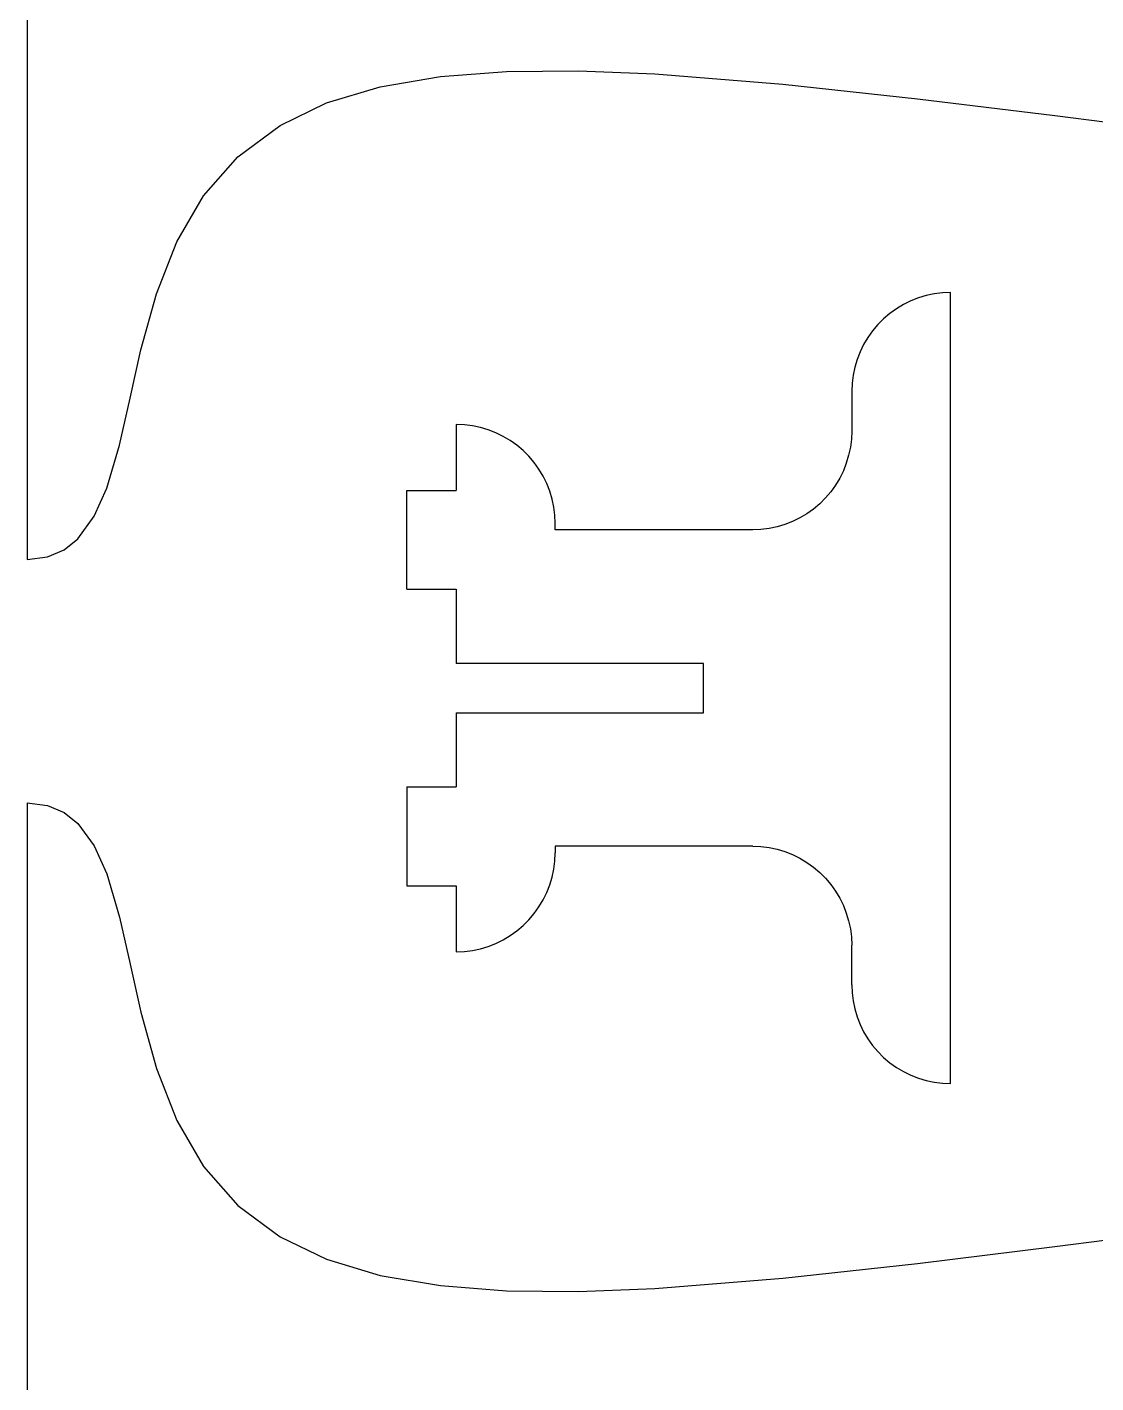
# Model space of a CAD drawing. Header units: millimetres. Extents: x -3928 to -434, y -548 to 1409.
# Drawn here: x -1656.5 to -1548.4, y 655.3 to 792.4 of the extents above; entities that cross this region are included whole.
import ezdxf

# ---------------------------------------------------------------- set-up
doc = ezdxf.new("R2010")
doc.units = ezdxf.units.MM
doc.header["$MEASUREMENT"] = 0
doc.layers.add('layer 1', color=7, linetype='Continuous')

msp = doc.modelspace()

# ---------------------------------------------------------------- linework, layer by layer
at = {"layer": 'layer 1', "color": 1, "lineweight": 25}
for points in [[(-1656.4705, 838.5706), (-1656.4705, 838.5706), (-1656.4705, 738.5708), (-1656.4705, 738.5708)], [(-1563.0689, 685.5523), (-1563.0689, 685.5523), (-1563.0689, 765.552), (-1563.0689, 765.552)], [(-1573.0687, 755.5521), (-1573.0687, 755.5521), (-1573.0687, 751.552), (-1573.0687, 751.552)], [(-1613.0688, 752.2187), (-1613.0688, 752.2187), (-1613.0688, 745.5519), (-1613.0688, 745.5519)], [(-1618.0687, 735.5521), (-1618.0687, 735.5521), (-1618.0687, 745.5519), (-1618.0687, 745.5519)], [(-1618.0687, 745.5519), (-1618.0687, 745.5519), (-1613.0688, 745.5519), (-1613.0688, 745.5519)], [(-1603.0686, 741.5521), (-1603.0686, 741.5521), (-1603.0686, 742.2189), (-1603.0686, 742.2189)], [(-1583.0685, 741.5521), (-1583.0685, 741.5521), (-1603.0686, 741.5521), (-1603.0686, 741.5521)], [(-1618.0687, 735.5521), (-1618.0687, 735.5521), (-1613.0688, 735.5521), (-1613.0688, 735.5521)], [(-1613.0688, 735.5521), (-1613.0688, 735.5521), (-1613.0688, 728.052), (-1613.0688, 728.052)], [(-1588.0688, 728.052), (-1588.0688, 728.052), (-1613.0688, 728.052), (-1613.0688, 728.052)], [(-1588.0688, 723.0521), (-1588.0688, 723.0521), (-1588.0688, 728.052), (-1588.0688, 728.052)], [(-1613.0688, 723.0521), (-1613.0688, 723.0521), (-1613.0688, 715.5522), (-1613.0688, 715.5522)], [(-1613.0688, 723.0521), (-1613.0688, 723.0521), (-1588.0688, 723.0521), (-1588.0688, 723.0521)], [(-1618.0687, 715.5522), (-1618.0687, 715.5522), (-1618.0687, 705.5523), (-1618.0687, 705.5523)], [(-1618.0687, 715.5522), (-1618.0687, 715.5522), (-1613.0688, 715.5522), (-1613.0688, 715.5522)], [(-1656.4705, 713.9439), (-1656.4705, 713.9439), (-1656.4705, 613.9438), (-1656.4705, 613.9438)], [(-1583.0685, 709.5521), (-1583.0685, 709.5521), (-1603.0686, 709.5521), (-1603.0686, 709.5521)], [(-1603.0686, 709.5521), (-1603.0686, 709.5521), (-1603.0686, 708.8854), (-1603.0686, 708.8854)], [(-1618.0687, 705.5523), (-1618.0687, 705.5523), (-1613.0688, 705.5523), (-1613.0688, 705.5523)], [(-1613.0688, 705.5523), (-1613.0688, 705.5523), (-1613.0688, 698.8855), (-1613.0688, 698.8855)], [(-1573.0687, 695.5521), (-1573.0687, 695.5521), (-1573.0687, 699.5523), (-1573.0687, 699.5523)]]:
    msp.add_open_spline(points, degree=3, dxfattribs=at)
for points, knots in [([(-1656.4705, 738.5708), (-1656.4705, 738.5708), (-1654.4237, 738.8255), (-1654.4237, 738.8255), (-1654.4237, 738.8255), (-1654.4237, 738.8255), (-1652.7283, 739.5427), (-1652.7283, 739.5427), (-1652.7283, 739.5427), (-1652.7283, 739.5427), (-1651.3291, 740.655), (-1651.3291, 740.655), (-1651.3291, 740.655), (-1651.3291, 740.655), (-1649.675, 742.929), (-1649.675, 742.929), (-1649.675, 742.929), (-1649.675, 742.929), (-1648.4194, 745.7646), (-1648.4194, 745.7646), (-1648.4194, 745.7646), (-1648.4194, 745.7646), (-1647.1364, 750.1373), (-1647.1364, 750.1373), (-1647.1364, 750.1373), (-1647.1364, 750.1373), (-1646.0572, 754.8871), (-1646.0572, 754.8871), (-1646.0572, 754.8871), (-1646.0572, 754.8871), (-1644.9643, 759.7466), (-1644.9643, 759.7466), (-1644.9643, 759.7466), (-1644.9643, 759.7466), (-1643.3945, 765.427), (-1643.3945, 765.427), (-1643.3945, 765.427), (-1643.3945, 765.427), (-1641.3325, 770.6887), (-1641.3325, 770.6887), (-1641.3325, 770.6887), (-1641.3325, 770.6887), (-1638.6203, 775.3468), (-1638.6203, 775.3468), (-1638.6203, 775.3468), (-1638.6203, 775.3468), (-1635.1578, 779.2887), (-1635.1578, 779.2887), (-1635.1578, 779.2887), (-1635.1578, 779.2887), (-1630.892, 782.4644), (-1630.892, 782.4644), (-1630.892, 782.4644), (-1630.892, 782.4644), (-1626.1726, 784.7346), (-1626.1726, 784.7346), (-1626.1726, 784.7346), (-1626.1726, 784.7346), (-1620.7539, 786.3637), (-1620.7539, 786.3637), (-1620.7539, 786.3637), (-1620.7539, 786.3637), (-1614.6692, 787.4023), (-1614.6692, 787.4023), (-1614.6692, 787.4023), (-1614.6692, 787.4023), (-1607.9682, 787.9163), (-1607.9682, 787.9163), (-1607.9682, 787.9163), (-1607.9682, 787.9163), (-1600.7122, 787.9801), (-1600.7122, 787.9801), (-1600.7122, 787.9801), (-1600.7122, 787.9801), (-1592.973, 787.6736), (-1592.973, 787.6736), (-1592.973, 787.6736), (-1592.973, 787.6736), (-1580.0289, 786.6311), (-1580.0289, 786.6311), (-1580.0289, 786.6311), (-1580.0289, 786.6311), (-1566.4254, 785.148), (-1566.4254, 785.148), (-1566.4254, 785.148), (-1566.4254, 785.148), (-1552.5196, 783.4505), (-1552.5196, 783.4505), (-1552.5196, 783.4505), (-1552.5196, 783.4505), (-1541.9236, 782.1071), (-1541.9236, 782.1071), (-1541.9236, 782.1071), (-1541.9236, 782.1071), (-1531.5279, 780.7637), (-1531.5279, 780.7637), (-1531.5279, 780.7637), (-1531.5279, 780.7637), (-1521.4917, 779.4256), (-1521.4917, 779.4256), (-1521.4917, 779.4256), (-1521.4917, 779.4256), (-1511.9689, 778.0692), (-1511.9689, 778.0692), (-1511.9689, 778.0692), (-1511.9689, 778.0692), (-1503.1028, 776.6461), (-1503.1028, 776.6461), (-1503.1028, 776.6461), (-1503.1028, 776.6461), (-1495.1594, 775.1175), (-1495.1594, 775.1175), (-1495.1594, 775.1175), (-1495.1594, 775.1175), (-1488.078, 773.3818), (-1488.078, 773.3818), (-1488.078, 773.3818), (-1488.078, 773.3818), (-1481.9383, 771.3579), (-1481.9383, 771.3579), (-1481.9383, 771.3579), (-1481.9383, 771.3579), (-1476.7884, 768.9693), (-1476.7884, 768.9693), (-1476.7884, 768.9693), (-1476.7884, 768.9693), (-1472.9725, 766.431), (-1472.9725, 766.431), (-1472.9725, 766.431), (-1472.9725, 766.431), (-1469.9488, 763.5189), (-1469.9488, 763.5189), (-1469.9488, 763.5189), (-1469.9488, 763.5189), (-1467.6437, 760.238), (-1467.6437, 760.238), (-1467.6437, 760.238), (-1467.6437, 760.238), (-1465.9307, 756.633), (-1465.9307, 756.633), (-1465.9307, 756.633), (-1465.9307, 756.633), (-1464.6197, 752.799), (-1464.6197, 752.799), (-1464.6197, 752.799), (-1464.6197, 752.799), (-1463.6471, 749.54), (-1463.6471, 749.54), (-1463.6471, 749.54), (-1463.6471, 749.54), (-1462.5743, 746.3583), (-1462.5743, 746.3583), (-1462.5743, 746.3583), (-1462.5743, 746.3583), (-1461.1537, 743.4257), (-1461.1537, 743.4257), (-1461.1537, 743.4257), (-1461.1537, 743.4257), (-1459.6812, 741.5186), (-1459.6812, 741.5186), (-1459.6812, 741.5186), (-1459.6812, 741.5186), (-1457.6947, 739.984), (-1457.6947, 739.984), (-1457.6947, 739.984), (-1457.6947, 739.984), (-1456.001, 739.2312), (-1456.001, 739.2312), (-1456.001, 739.2312), (-1456.001, 739.2312), (-1453.9468, 738.744), (-1453.9468, 738.744), (-1453.9468, 738.744), (-1453.9468, 738.744), (-1451.4706, 738.5708), (-1451.4706, 738.5708)], [0, 0, 0, 0, 0.02222222, 0.02222222, 0.02222222, 0.02222222, 0.04444444, 0.04444444, 0.04444444, 0.04444444, 0.06666667, 0.06666667, 0.06666667, 0.06666667, 0.08888889, 0.08888889, 0.08888889, 0.08888889, 0.11111111, 0.11111111, 0.11111111, 0.11111111, 0.13333333, 0.13333333, 0.13333333, 0.13333333, 0.15555556, 0.15555556, 0.15555556, 0.15555556, 0.17777778, 0.17777778, 0.17777778, 0.17777778, 0.2, 0.2, 0.2, 0.2, 0.22222222, 0.22222222, 0.22222222, 0.22222222, 0.24444444, 0.24444444, 0.24444444, 0.24444444, 0.26666667, 0.26666667, 0.26666667, 0.26666667, 0.28888889, 0.28888889, 0.28888889, 0.28888889, 0.31111111, 0.31111111, 0.31111111, 0.31111111, 0.33333333, 0.33333333, 0.33333333, 0.33333333, 0.35555556, 0.35555556, 0.35555556, 0.35555556, 0.37777778, 0.37777778, 0.37777778, 0.37777778, 0.4, 0.4, 0.4, 0.4, 0.42222222, 0.42222222, 0.42222222, 0.42222222, 0.44444444, 0.44444444, 0.44444444, 0.44444444, 0.46666667, 0.46666667, 0.46666667, 0.46666667, 0.48888889, 0.48888889, 0.48888889, 0.48888889, 0.51111111, 0.51111111, 0.51111111, 0.51111111, 0.53333333, 0.53333333, 0.53333333, 0.53333333, 0.55555556, 0.55555556, 0.55555556, 0.55555556, 0.57777778, 0.57777778, 0.57777778, 0.57777778, 0.6, 0.6, 0.6, 0.6, 0.62222222, 0.62222222, 0.62222222, 0.62222222, 0.64444444, 0.64444444, 0.64444444, 0.64444444, 0.66666667, 0.66666667, 0.66666667, 0.66666667, 0.68888889, 0.68888889, 0.68888889, 0.68888889, 0.71111111, 0.71111111, 0.71111111, 0.71111111, 0.73333333, 0.73333333, 0.73333333, 0.73333333, 0.75555556, 0.75555556, 0.75555556, 0.75555556, 0.77777778, 0.77777778, 0.77777778, 0.77777778, 0.8, 0.8, 0.8, 0.8, 0.82222222, 0.82222222, 0.82222222, 0.82222222, 0.84444444, 0.84444444, 0.84444444, 0.84444444, 0.86666667, 0.86666667, 0.86666667, 0.86666667, 0.88888889, 0.88888889, 0.88888889, 0.88888889, 0.91111111, 0.91111111, 0.91111111, 0.91111111, 0.93333333, 0.93333333, 0.93333333, 0.93333333, 0.95555556, 0.95555556, 0.95555556, 0.95555556, 1, 1, 1, 1]), ([(-1563.0689, 765.552), (-1563.0689, 765.552), (-1563.8944, 765.5181), (-1563.8944, 765.5181), (-1563.8944, 765.5181), (-1563.8944, 765.5181), (-1564.7146, 765.4158), (-1564.7146, 765.4158), (-1564.7146, 765.4158), (-1564.7146, 765.4158), (-1565.5235, 765.2461), (-1565.5235, 765.2461), (-1565.5235, 765.2461), (-1565.5235, 765.2461), (-1566.3158, 765.0104), (-1566.3158, 765.0104), (-1566.3158, 765.0104), (-1566.3158, 765.0104), (-1567.0856, 764.7099), (-1567.0856, 764.7099), (-1567.0856, 764.7099), (-1567.0856, 764.7099), (-1567.8282, 764.3469), (-1567.8282, 764.3469), (-1567.8282, 764.3469), (-1567.8282, 764.3469), (-1568.5383, 763.9239), (-1568.5383, 763.9239), (-1568.5383, 763.9239), (-1568.5383, 763.9239), (-1569.2107, 763.4434), (-1569.2107, 763.4434), (-1569.2107, 763.4434), (-1569.2107, 763.4434), (-1569.8415, 762.9093), (-1569.8415, 762.9093), (-1569.8415, 762.9093), (-1569.8415, 762.9093), (-1570.426, 762.3247), (-1570.426, 762.3247), (-1570.426, 762.3247), (-1570.426, 762.3247), (-1570.9601, 761.6943), (-1570.9601, 761.6943), (-1570.9601, 761.6943), (-1570.9601, 761.6943), (-1571.4403, 761.0216), (-1571.4403, 761.0216), (-1571.4403, 761.0216), (-1571.4403, 761.0216), (-1571.8636, 760.3114), (-1571.8636, 760.3114), (-1571.8636, 760.3114), (-1571.8636, 760.3114), (-1572.2263, 759.5692), (-1572.2263, 759.5692), (-1572.2263, 759.5692), (-1572.2263, 759.5692), (-1572.5268, 758.7991), (-1572.5268, 758.7991), (-1572.5268, 758.7991), (-1572.5268, 758.7991), (-1572.7628, 758.0071), (-1572.7628, 758.0071), (-1572.7628, 758.0071), (-1572.7628, 758.0071), (-1572.9322, 757.1982), (-1572.9322, 757.1982), (-1572.9322, 757.1982), (-1572.9322, 757.1982), (-1573.0345, 756.378), (-1573.0345, 756.378), (-1573.0345, 756.378), (-1573.0345, 756.378), (-1573.0687, 755.5521), (-1573.0687, 755.5521)], [0, 0, 0, 0, 0.05, 0.05, 0.05, 0.05, 0.1, 0.1, 0.1, 0.1, 0.15, 0.15, 0.15, 0.15, 0.2, 0.2, 0.2, 0.2, 0.25, 0.25, 0.25, 0.25, 0.3, 0.3, 0.3, 0.3, 0.35, 0.35, 0.35, 0.35, 0.4, 0.4, 0.4, 0.4, 0.45, 0.45, 0.45, 0.45, 0.5, 0.5, 0.5, 0.5, 0.55, 0.55, 0.55, 0.55, 0.6, 0.6, 0.6, 0.6, 0.65, 0.65, 0.65, 0.65, 0.7, 0.7, 0.7, 0.7, 0.75, 0.75, 0.75, 0.75, 0.8, 0.8, 0.8, 0.8, 0.85, 0.85, 0.85, 0.85, 0.9, 0.9, 0.9, 0.9, 1, 1, 1, 1]), ([(-1603.0686, 742.2189), (-1603.0686, 742.2189), (-1603.1028, 743.0444), (-1603.1028, 743.0444), (-1603.1028, 743.0444), (-1603.1028, 743.0444), (-1603.2051, 743.8646), (-1603.2051, 743.8646), (-1603.2051, 743.8646), (-1603.2051, 743.8646), (-1603.3748, 744.6735), (-1603.3748, 744.6735), (-1603.3748, 744.6735), (-1603.3748, 744.6735), (-1603.6104, 745.4659), (-1603.6104, 745.4659), (-1603.6104, 745.4659), (-1603.6104, 745.4659), (-1603.911, 746.2356), (-1603.911, 746.2356), (-1603.911, 746.2356), (-1603.911, 746.2356), (-1604.274, 746.9782), (-1604.274, 746.9782), (-1604.274, 746.9782), (-1604.274, 746.9782), (-1604.697, 747.6884), (-1604.697, 747.6884), (-1604.697, 747.6884), (-1604.697, 747.6884), (-1605.1775, 748.3607), (-1605.1775, 748.3607), (-1605.1775, 748.3607), (-1605.1775, 748.3607), (-1605.7116, 748.9915), (-1605.7116, 748.9915), (-1605.7116, 748.9915), (-1605.7116, 748.9915), (-1606.2958, 749.5761), (-1606.2958, 749.5761), (-1606.2958, 749.5761), (-1606.2958, 749.5761), (-1606.9265, 750.1102), (-1606.9265, 750.1102), (-1606.9265, 750.1102), (-1606.9265, 750.1102), (-1607.5993, 750.5903), (-1607.5993, 750.5903), (-1607.5993, 750.5903), (-1607.5993, 750.5903), (-1608.3091, 751.0136), (-1608.3091, 751.0136), (-1608.3091, 751.0136), (-1608.3091, 751.0136), (-1609.0517, 751.3766), (-1609.0517, 751.3766), (-1609.0517, 751.3766), (-1609.0517, 751.3766), (-1609.8218, 751.6769), (-1609.8218, 751.6769), (-1609.8218, 751.6769), (-1609.8218, 751.6769), (-1610.6138, 751.9129), (-1610.6138, 751.9129), (-1610.6138, 751.9129), (-1610.6138, 751.9129), (-1611.4227, 752.0822), (-1611.4227, 752.0822), (-1611.4227, 752.0822), (-1611.4227, 752.0822), (-1612.2429, 752.1845), (-1612.2429, 752.1845), (-1612.2429, 752.1845), (-1612.2429, 752.1845), (-1613.0688, 752.2187), (-1613.0688, 752.2187)], [0, 0, 0, 0, 0.05, 0.05, 0.05, 0.05, 0.1, 0.1, 0.1, 0.1, 0.15, 0.15, 0.15, 0.15, 0.2, 0.2, 0.2, 0.2, 0.25, 0.25, 0.25, 0.25, 0.3, 0.3, 0.3, 0.3, 0.35, 0.35, 0.35, 0.35, 0.4, 0.4, 0.4, 0.4, 0.45, 0.45, 0.45, 0.45, 0.5, 0.5, 0.5, 0.5, 0.55, 0.55, 0.55, 0.55, 0.6, 0.6, 0.6, 0.6, 0.65, 0.65, 0.65, 0.65, 0.7, 0.7, 0.7, 0.7, 0.75, 0.75, 0.75, 0.75, 0.8, 0.8, 0.8, 0.8, 0.85, 0.85, 0.85, 0.85, 0.9, 0.9, 0.9, 0.9, 1, 1, 1, 1]), ([(-1573.0687, 751.552), (-1573.0687, 751.552), (-1573.1029, 750.7261), (-1573.1029, 750.7261), (-1573.1029, 750.7261), (-1573.1029, 750.7261), (-1573.2052, 749.9063), (-1573.2052, 749.9063), (-1573.2052, 749.9063), (-1573.2052, 749.9063), (-1573.3746, 749.0973), (-1573.3746, 749.0973), (-1573.3746, 749.0973), (-1573.3746, 749.0973), (-1573.6106, 748.305), (-1573.6106, 748.305), (-1573.6106, 748.305), (-1573.6106, 748.305), (-1573.9108, 747.5352), (-1573.9108, 747.5352), (-1573.9108, 747.5352), (-1573.9108, 747.5352), (-1574.2738, 746.7926), (-1574.2738, 746.7926), (-1574.2738, 746.7926), (-1574.2738, 746.7926), (-1574.6971, 746.0825), (-1574.6971, 746.0825), (-1574.6971, 746.0825), (-1574.6971, 746.0825), (-1575.1773, 745.4101), (-1575.1773, 745.4101), (-1575.1773, 745.4101), (-1575.1773, 745.4101), (-1575.7114, 744.7793), (-1575.7114, 744.7793), (-1575.7114, 744.7793), (-1575.7114, 744.7793), (-1576.2959, 744.1948), (-1576.2959, 744.1948), (-1576.2959, 744.1948), (-1576.2959, 744.1948), (-1576.9267, 743.6607), (-1576.9267, 743.6607), (-1576.9267, 743.6607), (-1576.9267, 743.6607), (-1577.5991, 743.1806), (-1577.5991, 743.1806), (-1577.5991, 743.1806), (-1577.5991, 743.1806), (-1578.3092, 742.7572), (-1578.3092, 742.7572), (-1578.3092, 742.7572), (-1578.3092, 742.7572), (-1579.0518, 742.3942), (-1579.0518, 742.3942), (-1579.0518, 742.3942), (-1579.0518, 742.3942), (-1579.8216, 742.094), (-1579.8216, 742.094), (-1579.8216, 742.094), (-1579.8216, 742.094), (-1580.6139, 741.858), (-1580.6139, 741.858), (-1580.6139, 741.858), (-1580.6139, 741.858), (-1581.4228, 741.6887), (-1581.4228, 741.6887), (-1581.4228, 741.6887), (-1581.4228, 741.6887), (-1582.243, 741.5864), (-1582.243, 741.5864), (-1582.243, 741.5864), (-1582.243, 741.5864), (-1583.0685, 741.5521), (-1583.0685, 741.5521)], [0, 0, 0, 0, 0.05, 0.05, 0.05, 0.05, 0.1, 0.1, 0.1, 0.1, 0.15, 0.15, 0.15, 0.15, 0.2, 0.2, 0.2, 0.2, 0.25, 0.25, 0.25, 0.25, 0.3, 0.3, 0.3, 0.3, 0.35, 0.35, 0.35, 0.35, 0.4, 0.4, 0.4, 0.4, 0.45, 0.45, 0.45, 0.45, 0.5, 0.5, 0.5, 0.5, 0.55, 0.55, 0.55, 0.55, 0.6, 0.6, 0.6, 0.6, 0.65, 0.65, 0.65, 0.65, 0.7, 0.7, 0.7, 0.7, 0.75, 0.75, 0.75, 0.75, 0.8, 0.8, 0.8, 0.8, 0.85, 0.85, 0.85, 0.85, 0.9, 0.9, 0.9, 0.9, 1, 1, 1, 1]), ([(-1656.4705, 713.9439), (-1656.4705, 713.9439), (-1654.4237, 713.6889), (-1654.4237, 713.6889), (-1654.4237, 713.6889), (-1654.4237, 713.6889), (-1652.7283, 712.9717), (-1652.7283, 712.9717), (-1652.7283, 712.9717), (-1652.7283, 712.9717), (-1651.3291, 711.8597), (-1651.3291, 711.8597), (-1651.3291, 711.8597), (-1651.3291, 711.8597), (-1649.675, 709.5853), (-1649.675, 709.5853), (-1649.675, 709.5853), (-1649.675, 709.5853), (-1648.4194, 706.7497), (-1648.4194, 706.7497), (-1648.4194, 706.7497), (-1648.4194, 706.7497), (-1647.1364, 702.377), (-1647.1364, 702.377), (-1647.1364, 702.377), (-1647.1364, 702.377), (-1646.0572, 697.6272), (-1646.0572, 697.6272), (-1646.0572, 697.6272), (-1646.0572, 697.6272), (-1644.9643, 692.7681), (-1644.9643, 692.7681), (-1644.9643, 692.7681), (-1644.9643, 692.7681), (-1643.3945, 687.0877), (-1643.3945, 687.0877), (-1643.3945, 687.0877), (-1643.3945, 687.0877), (-1641.3325, 681.8256), (-1641.3325, 681.8256), (-1641.3325, 681.8256), (-1641.3325, 681.8256), (-1638.6203, 677.1679), (-1638.6203, 677.1679), (-1638.6203, 677.1679), (-1638.6203, 677.1679), (-1635.1578, 673.226), (-1635.1578, 673.226), (-1635.1578, 673.226), (-1635.1578, 673.226), (-1630.892, 670.0502), (-1630.892, 670.0502), (-1630.892, 670.0502), (-1630.892, 670.0502), (-1626.1726, 667.7801), (-1626.1726, 667.7801), (-1626.1726, 667.7801), (-1626.1726, 667.7801), (-1620.7539, 666.1506), (-1620.7539, 666.1506), (-1620.7539, 666.1506), (-1620.7539, 666.1506), (-1614.6692, 665.1121), (-1614.6692, 665.1121), (-1614.6692, 665.1121), (-1614.6692, 665.1121), (-1607.9682, 664.5984), (-1607.9682, 664.5984), (-1607.9682, 664.5984), (-1607.9682, 664.5984), (-1600.7122, 664.5342), (-1600.7122, 664.5342), (-1600.7122, 664.5342), (-1600.7122, 664.5342), (-1592.973, 664.8411), (-1592.973, 664.8411), (-1592.973, 664.8411), (-1592.973, 664.8411), (-1580.0289, 665.8832), (-1580.0289, 665.8832), (-1580.0289, 665.8832), (-1580.0289, 665.8832), (-1566.4254, 667.3663), (-1566.4254, 667.3663), (-1566.4254, 667.3663), (-1566.4254, 667.3663), (-1552.5196, 669.0639), (-1552.5196, 669.0639), (-1552.5196, 669.0639), (-1552.5196, 669.0639), (-1541.9236, 670.4073), (-1541.9236, 670.4073), (-1541.9236, 670.4073), (-1541.9236, 670.4073), (-1531.5279, 671.7506), (-1531.5279, 671.7506), (-1531.5279, 671.7506), (-1531.5279, 671.7506), (-1521.4917, 673.0891), (-1521.4917, 673.0891), (-1521.4917, 673.0891), (-1521.4917, 673.0891), (-1511.9689, 674.4455), (-1511.9689, 674.4455), (-1511.9689, 674.4455), (-1511.9689, 674.4455), (-1503.1028, 675.8686), (-1503.1028, 675.8686), (-1503.1028, 675.8686), (-1503.1028, 675.8686), (-1495.1594, 677.3968), (-1495.1594, 677.3968), (-1495.1594, 677.3968), (-1495.1594, 677.3968), (-1488.078, 679.1325), (-1488.078, 679.1325), (-1488.078, 679.1325), (-1488.078, 679.1325), (-1481.9383, 681.1568), (-1481.9383, 681.1568), (-1481.9383, 681.1568), (-1481.9383, 681.1568), (-1476.7884, 683.5454), (-1476.7884, 683.5454), (-1476.7884, 683.5454), (-1476.7884, 683.5454), (-1472.9725, 686.0833), (-1472.9725, 686.0833), (-1472.9725, 686.0833), (-1472.9725, 686.0833), (-1469.9488, 688.9958), (-1469.9488, 688.9958), (-1469.9488, 688.9958), (-1469.9488, 688.9958), (-1467.6437, 692.2767), (-1467.6437, 692.2767), (-1467.6437, 692.2767), (-1467.6437, 692.2767), (-1465.9307, 695.8813), (-1465.9307, 695.8813), (-1465.9307, 695.8813), (-1465.9307, 695.8813), (-1464.6197, 699.7153), (-1464.6197, 699.7153), (-1464.6197, 699.7153), (-1464.6197, 699.7153), (-1463.6471, 702.9746), (-1463.6471, 702.9746), (-1463.6471, 702.9746), (-1463.6471, 702.9746), (-1462.5743, 706.156), (-1462.5743, 706.156), (-1462.5743, 706.156), (-1462.5743, 706.156), (-1461.1537, 709.0886), (-1461.1537, 709.0886), (-1461.1537, 709.0886), (-1461.1537, 709.0886), (-1459.6812, 710.9961), (-1459.6812, 710.9961), (-1459.6812, 710.9961), (-1459.6812, 710.9961), (-1457.6947, 712.5307), (-1457.6947, 712.5307), (-1457.6947, 712.5307), (-1457.6947, 712.5307), (-1456.001, 713.2835), (-1456.001, 713.2835), (-1456.001, 713.2835), (-1456.001, 713.2835), (-1453.9468, 713.7704), (-1453.9468, 713.7704), (-1453.9468, 713.7704), (-1453.9468, 713.7704), (-1451.4706, 713.9439), (-1451.4706, 713.9439)], [0, 0, 0, 0, 0.02222222, 0.02222222, 0.02222222, 0.02222222, 0.04444444, 0.04444444, 0.04444444, 0.04444444, 0.06666667, 0.06666667, 0.06666667, 0.06666667, 0.08888889, 0.08888889, 0.08888889, 0.08888889, 0.11111111, 0.11111111, 0.11111111, 0.11111111, 0.13333333, 0.13333333, 0.13333333, 0.13333333, 0.15555556, 0.15555556, 0.15555556, 0.15555556, 0.17777778, 0.17777778, 0.17777778, 0.17777778, 0.2, 0.2, 0.2, 0.2, 0.22222222, 0.22222222, 0.22222222, 0.22222222, 0.24444444, 0.24444444, 0.24444444, 0.24444444, 0.26666667, 0.26666667, 0.26666667, 0.26666667, 0.28888889, 0.28888889, 0.28888889, 0.28888889, 0.31111111, 0.31111111, 0.31111111, 0.31111111, 0.33333333, 0.33333333, 0.33333333, 0.33333333, 0.35555556, 0.35555556, 0.35555556, 0.35555556, 0.37777778, 0.37777778, 0.37777778, 0.37777778, 0.4, 0.4, 0.4, 0.4, 0.42222222, 0.42222222, 0.42222222, 0.42222222, 0.44444444, 0.44444444, 0.44444444, 0.44444444, 0.46666667, 0.46666667, 0.46666667, 0.46666667, 0.48888889, 0.48888889, 0.48888889, 0.48888889, 0.51111111, 0.51111111, 0.51111111, 0.51111111, 0.53333333, 0.53333333, 0.53333333, 0.53333333, 0.55555556, 0.55555556, 0.55555556, 0.55555556, 0.57777778, 0.57777778, 0.57777778, 0.57777778, 0.6, 0.6, 0.6, 0.6, 0.62222222, 0.62222222, 0.62222222, 0.62222222, 0.64444444, 0.64444444, 0.64444444, 0.64444444, 0.66666667, 0.66666667, 0.66666667, 0.66666667, 0.68888889, 0.68888889, 0.68888889, 0.68888889, 0.71111111, 0.71111111, 0.71111111, 0.71111111, 0.73333333, 0.73333333, 0.73333333, 0.73333333, 0.75555556, 0.75555556, 0.75555556, 0.75555556, 0.77777778, 0.77777778, 0.77777778, 0.77777778, 0.8, 0.8, 0.8, 0.8, 0.82222222, 0.82222222, 0.82222222, 0.82222222, 0.84444444, 0.84444444, 0.84444444, 0.84444444, 0.86666667, 0.86666667, 0.86666667, 0.86666667, 0.88888889, 0.88888889, 0.88888889, 0.88888889, 0.91111111, 0.91111111, 0.91111111, 0.91111111, 0.93333333, 0.93333333, 0.93333333, 0.93333333, 0.95555556, 0.95555556, 0.95555556, 0.95555556, 1, 1, 1, 1]), ([(-1583.0685, 709.5521), (-1583.0685, 709.5521), (-1582.243, 709.5179), (-1582.243, 709.5179), (-1582.243, 709.5179), (-1582.243, 709.5179), (-1581.4228, 709.4159), (-1581.4228, 709.4159), (-1581.4228, 709.4159), (-1581.4228, 709.4159), (-1580.6139, 709.2463), (-1580.6139, 709.2463), (-1580.6139, 709.2463), (-1580.6139, 709.2463), (-1579.8216, 709.0102), (-1579.8216, 709.0102), (-1579.8216, 709.0102), (-1579.8216, 709.0102), (-1579.0518, 708.71), (-1579.0518, 708.71), (-1579.0518, 708.71), (-1579.0518, 708.71), (-1578.3092, 708.347), (-1578.3092, 708.347), (-1578.3092, 708.347), (-1578.3092, 708.347), (-1577.5991, 707.9237), (-1577.5991, 707.9237), (-1577.5991, 707.9237), (-1577.5991, 707.9237), (-1576.9267, 707.4436), (-1576.9267, 707.4436), (-1576.9267, 707.4436), (-1576.9267, 707.4436), (-1576.2959, 706.9095), (-1576.2959, 706.9095), (-1576.2959, 706.9095), (-1576.2959, 706.9095), (-1575.7114, 706.3249), (-1575.7114, 706.3249), (-1575.7114, 706.3249), (-1575.7114, 706.3249), (-1575.1773, 705.6945), (-1575.1773, 705.6945), (-1575.1773, 705.6945), (-1575.1773, 705.6945), (-1574.6971, 705.0217), (-1574.6971, 705.0217), (-1574.6971, 705.0217), (-1574.6971, 705.0217), (-1574.2738, 704.3116), (-1574.2738, 704.3116), (-1574.2738, 704.3116), (-1574.2738, 704.3116), (-1573.9108, 703.569), (-1573.9108, 703.569), (-1573.9108, 703.569), (-1573.9108, 703.569), (-1573.6106, 702.7992), (-1573.6106, 702.7992), (-1573.6106, 702.7992), (-1573.6106, 702.7992), (-1573.3746, 702.0069), (-1573.3746, 702.0069), (-1573.3746, 702.0069), (-1573.3746, 702.0069), (-1573.2052, 701.198), (-1573.2052, 701.198), (-1573.2052, 701.198), (-1573.2052, 701.198), (-1573.1029, 700.3781), (-1573.1029, 700.3781), (-1573.1029, 700.3781), (-1573.1029, 700.3781), (-1573.0687, 699.5523), (-1573.0687, 699.5523)], [0, 0, 0, 0, 0.05, 0.05, 0.05, 0.05, 0.1, 0.1, 0.1, 0.1, 0.15, 0.15, 0.15, 0.15, 0.2, 0.2, 0.2, 0.2, 0.25, 0.25, 0.25, 0.25, 0.3, 0.3, 0.3, 0.3, 0.35, 0.35, 0.35, 0.35, 0.4, 0.4, 0.4, 0.4, 0.45, 0.45, 0.45, 0.45, 0.5, 0.5, 0.5, 0.5, 0.55, 0.55, 0.55, 0.55, 0.6, 0.6, 0.6, 0.6, 0.65, 0.65, 0.65, 0.65, 0.7, 0.7, 0.7, 0.7, 0.75, 0.75, 0.75, 0.75, 0.8, 0.8, 0.8, 0.8, 0.85, 0.85, 0.85, 0.85, 0.9, 0.9, 0.9, 0.9, 1, 1, 1, 1]), ([(-1613.0688, 698.8855), (-1613.0688, 698.8855), (-1612.2429, 698.9197), (-1612.2429, 698.9197), (-1612.2429, 698.9197), (-1612.2429, 698.9197), (-1611.4227, 699.0221), (-1611.4227, 699.0221), (-1611.4227, 699.0221), (-1611.4227, 699.0221), (-1610.6138, 699.1914), (-1610.6138, 699.1914), (-1610.6138, 699.1914), (-1610.6138, 699.1914), (-1609.8218, 699.4274), (-1609.8218, 699.4274), (-1609.8218, 699.4274), (-1609.8218, 699.4274), (-1609.0517, 699.728), (-1609.0517, 699.728), (-1609.0517, 699.728), (-1609.0517, 699.728), (-1608.3091, 700.0906), (-1608.3091, 700.0906), (-1608.3091, 700.0906), (-1608.3091, 700.0906), (-1607.5993, 700.5139), (-1607.5993, 700.5139), (-1607.5993, 700.5139), (-1607.5993, 700.5139), (-1606.9265, 700.9941), (-1606.9265, 700.9941), (-1606.9265, 700.9941), (-1606.9265, 700.9941), (-1606.2958, 701.5282), (-1606.2958, 701.5282), (-1606.2958, 701.5282), (-1606.2958, 701.5282), (-1605.7116, 702.1127), (-1605.7116, 702.1127), (-1605.7116, 702.1127), (-1605.7116, 702.1127), (-1605.1775, 702.7435), (-1605.1775, 702.7435), (-1605.1775, 702.7435), (-1605.1775, 702.7435), (-1604.697, 703.4159), (-1604.697, 703.4159), (-1604.697, 703.4159), (-1604.697, 703.4159), (-1604.274, 704.126), (-1604.274, 704.126), (-1604.274, 704.126), (-1604.274, 704.126), (-1603.911, 704.8686), (-1603.911, 704.8686), (-1603.911, 704.8686), (-1603.911, 704.8686), (-1603.6104, 705.6384), (-1603.6104, 705.6384), (-1603.6104, 705.6384), (-1603.6104, 705.6384), (-1603.3748, 706.4307), (-1603.3748, 706.4307), (-1603.3748, 706.4307), (-1603.3748, 706.4307), (-1603.2051, 707.2397), (-1603.2051, 707.2397), (-1603.2051, 707.2397), (-1603.2051, 707.2397), (-1603.1028, 708.0599), (-1603.1028, 708.0599), (-1603.1028, 708.0599), (-1603.1028, 708.0599), (-1603.0686, 708.8854), (-1603.0686, 708.8854)], [0, 0, 0, 0, 0.05, 0.05, 0.05, 0.05, 0.1, 0.1, 0.1, 0.1, 0.15, 0.15, 0.15, 0.15, 0.2, 0.2, 0.2, 0.2, 0.25, 0.25, 0.25, 0.25, 0.3, 0.3, 0.3, 0.3, 0.35, 0.35, 0.35, 0.35, 0.4, 0.4, 0.4, 0.4, 0.45, 0.45, 0.45, 0.45, 0.5, 0.5, 0.5, 0.5, 0.55, 0.55, 0.55, 0.55, 0.6, 0.6, 0.6, 0.6, 0.65, 0.65, 0.65, 0.65, 0.7, 0.7, 0.7, 0.7, 0.75, 0.75, 0.75, 0.75, 0.8, 0.8, 0.8, 0.8, 0.85, 0.85, 0.85, 0.85, 0.9, 0.9, 0.9, 0.9, 1, 1, 1, 1]), ([(-1573.0687, 695.5521), (-1573.0687, 695.5521), (-1573.0345, 694.7263), (-1573.0345, 694.7263), (-1573.0345, 694.7263), (-1573.0345, 694.7263), (-1572.9322, 693.9064), (-1572.9322, 693.9064), (-1572.9322, 693.9064), (-1572.9322, 693.9064), (-1572.7628, 693.0975), (-1572.7628, 693.0975), (-1572.7628, 693.0975), (-1572.7628, 693.0975), (-1572.5268, 692.3052), (-1572.5268, 692.3052), (-1572.5268, 692.3052), (-1572.5268, 692.3052), (-1572.2263, 691.5354), (-1572.2263, 691.5354), (-1572.2263, 691.5354), (-1572.2263, 691.5354), (-1571.8636, 690.7928), (-1571.8636, 690.7928), (-1571.8636, 690.7928), (-1571.8636, 690.7928), (-1571.4403, 690.0827), (-1571.4403, 690.0827), (-1571.4403, 690.0827), (-1571.4403, 690.0827), (-1570.9601, 689.4099), (-1570.9601, 689.4099), (-1570.9601, 689.4099), (-1570.9601, 689.4099), (-1570.426, 688.7795), (-1570.426, 688.7795), (-1570.426, 688.7795), (-1570.426, 688.7795), (-1569.8415, 688.1949), (-1569.8415, 688.1949), (-1569.8415, 688.1949), (-1569.8415, 688.1949), (-1569.2107, 687.6608), (-1569.2107, 687.6608), (-1569.2107, 687.6608), (-1569.2107, 687.6608), (-1568.5383, 687.1804), (-1568.5383, 687.1804), (-1568.5383, 687.1804), (-1568.5383, 687.1804), (-1567.8282, 686.7574), (-1567.8282, 686.7574), (-1567.8282, 686.7574), (-1567.8282, 686.7574), (-1567.0856, 686.3944), (-1567.0856, 686.3944), (-1567.0856, 686.3944), (-1567.0856, 686.3944), (-1566.3158, 686.0942), (-1566.3158, 686.0942), (-1566.3158, 686.0942), (-1566.3158, 686.0942), (-1565.5235, 685.8581), (-1565.5235, 685.8581), (-1565.5235, 685.8581), (-1565.5235, 685.8581), (-1564.7146, 685.6885), (-1564.7146, 685.6885), (-1564.7146, 685.6885), (-1564.7146, 685.6885), (-1563.8944, 685.5865), (-1563.8944, 685.5865), (-1563.8944, 685.5865), (-1563.8944, 685.5865), (-1563.0689, 685.5523), (-1563.0689, 685.5523)], [0, 0, 0, 0, 0.05, 0.05, 0.05, 0.05, 0.1, 0.1, 0.1, 0.1, 0.15, 0.15, 0.15, 0.15, 0.2, 0.2, 0.2, 0.2, 0.25, 0.25, 0.25, 0.25, 0.3, 0.3, 0.3, 0.3, 0.35, 0.35, 0.35, 0.35, 0.4, 0.4, 0.4, 0.4, 0.45, 0.45, 0.45, 0.45, 0.5, 0.5, 0.5, 0.5, 0.55, 0.55, 0.55, 0.55, 0.6, 0.6, 0.6, 0.6, 0.65, 0.65, 0.65, 0.65, 0.7, 0.7, 0.7, 0.7, 0.75, 0.75, 0.75, 0.75, 0.8, 0.8, 0.8, 0.8, 0.85, 0.85, 0.85, 0.85, 0.9, 0.9, 0.9, 0.9, 1, 1, 1, 1])]:
    msp.add_open_spline(points, degree=3, knots=knots, dxfattribs=at)

doc.saveas('drawing.dxf')
